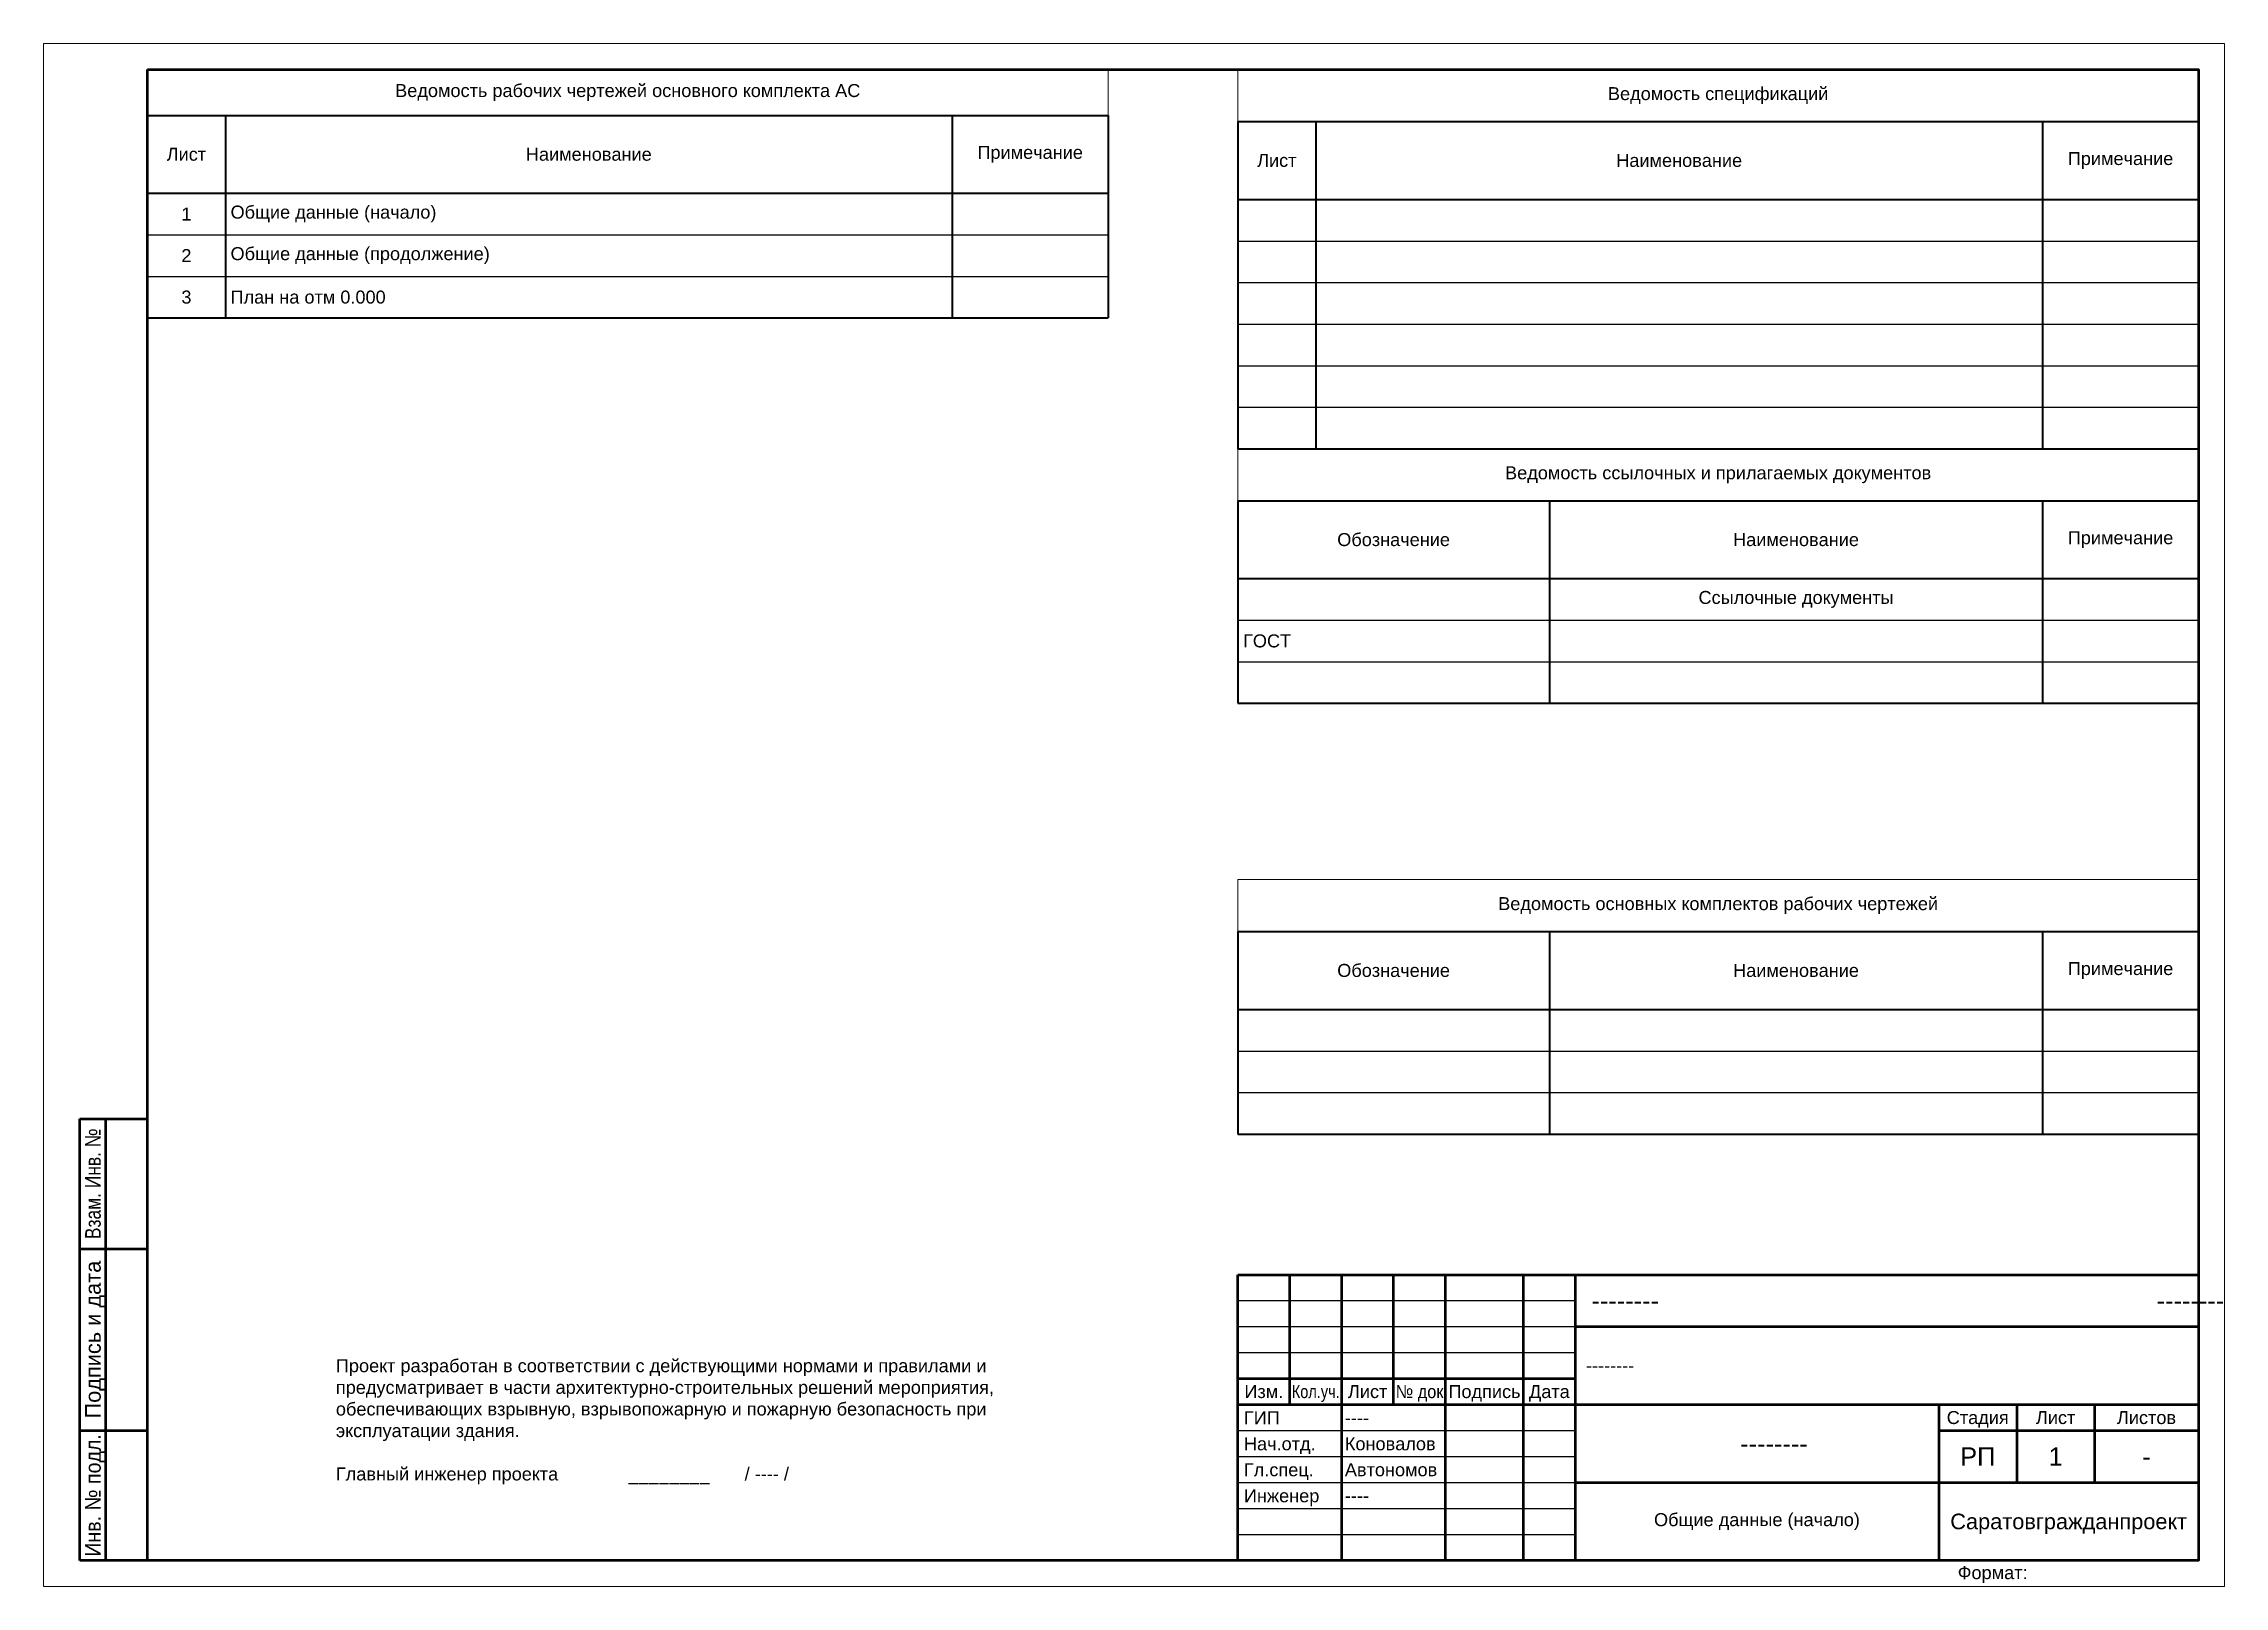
# Paper-space layout 'Общие данные (начало)' of a CAD drawing. Header units: millimetres. Extents: x -4 to 416, y -4 to 293.
import ezdxf
from ezdxf.enums import TextEntityAlignment as Align

# ---------------------------------------------------------------- set-up
doc = ezdxf.new("R2010")
doc.units = ezdxf.units.MM
for name, color, linetype in [('0 @ 1', 7, 'Continuous'), ('РАМКА', 7, 'Continuous'), ('РАМКА @ 1', 7, 'Continuous'), ('Таблица', 7, 'Continuous')]:
    doc.layers.add(name, color=color, linetype=linetype)
doc.styles.add('Annotative', font='ARIAL.TTF')
doc.styles.add('SPDS', font='ARIAL.TTF')
doc.styles.add('Аннотативный', font='ARIAL.TTF')

# ---------------------------------------------------------------- blocks, each defined once
blk = doc.blocks.new('*U5')
at = {"color": 0, "linetype": 'Continuous', "lineweight": 50}
for p, q in [((-413, 5), (-413, 90)), ((-413, 90), (-400, 90)), ((-408, 5), (-408, 90)), ((-413, 65), (-400, 65)), ((-413, 30), (-400, 30)), ((-400, 5), (-413, 5))]:
    blk.add_line(p, q, dxfattribs=at)
at = {"color": 0, "linetype": 'Continuous', "lineweight": 0}
blk.add_lwpolyline([(-420, 297), (0, 297), (0, 0), (-420, 0)], close=True, dxfattribs=at)
at = {"color": 0, "linetype": 'Continuous', "lineweight": 50}
blk.add_lwpolyline([(-400, 292), (-5, 292), (-5, 5), (-400, 5)], close=True, dxfattribs=at)
at = {"color": 0, "linetype": 'Continuous', "lineweight": 25, "style": 'Аннотативный'}
for s, width, p in [('Взам. Инв. №', 0.8, (-410.5, 77.5)), ('Инв. № подл.', 0.9, (-410.5, 17.5))]:
    blk.add_text(s, height=3, rotation=90, dxfattribs=dict(at, width=width)).set_placement(p, align=Align.MIDDLE_CENTER)
blk.add_text('Подпись и дата', height=3, rotation=90, dxfattribs=at).set_placement((-410.5, 47.5), align=Align.MIDDLE_CENTER)
at = {"style": 'Аннотативный'}
blk.add_text('Формат: ', height=2.5, dxfattribs=at).set_placement((-51.36, 1.39))
blk = doc.blocks.new('vilShtampOsnSet')
at = {"color": 0, "linetype": 'Continuous', "lineweight": 50}
for p, q in [((-185, 0), (-185, 55)), ((-185, 55), (0, 55)), ((-175, 30), (-175, 55)), ((-165, 0), (-165, 55)), ((-155, 30), (-155, 55)), ((-145, 0), (-145, 55)), ((-130, 0), (-130, 55)), ((-120, 0), (-120, 55)), ((0, 55), (0, 0)), ((-120, 45), (0, 45)), ((-185, 35), (-120, 35)), ((-185, 30), (-120, 30)), ((-120, 30), (0, 30)), ((-50, 30), (-50, 0)), ((-35, 30), (-35, 15)), ((-20, 30), (-20, 15)), ((-50, 25), (0, 25)), ((-120, 15), (0, 15)), ((0, 0), (-185, 0))]:
    blk.add_line(p, q, dxfattribs=at)
at = {"color": 0, "linetype": 'Continuous', "lineweight": 25}
for p, q in [((-185, 50), (-120, 50)), ((-185, 45), (-120, 45)), ((-185, 40), (-120, 40)), ((-185, 25), (-120, 25)), ((-185, 20), (-120, 20)), ((-185, 15), (-120, 15)), ((-185, 10), (-120, 10)), ((-185, 10), (-120, 10)), ((-185, 10), (-120, 10)), ((-185, 5), (-120, 5)), ((-185, 5), (-120, 5)), ((-185, 5), (-120, 5))]:
    blk.add_line(p, q, dxfattribs=at)
at = {"color": 0, "linetype": 'Continuous', "lineweight": 25, "style": 'Аннотативный'}
for s, height, p in [('Изм.', 2.5, (-180, 32.5)), ('Лист', 2.5, (-160, 32.5)), ('Подпись', 2.5, (-137.5, 32.5)), ('Дата', 2.5, (-125, 32.5)), ('Стадия', 2.5, (-42.5, 27.5)), ('Лист', 2.5, (-27.5, 27.5)), ('Листов', 2.5, (-10, 27.5)), ('Саратовгражданпроект', 3, (-25, 7.5))]:
    blk.add_text(s, height=height, dxfattribs=at).set_placement(p, align=Align.MIDDLE_CENTER)
for s, width, p in [('Кол.уч.', 0.8, (-170, 32.5)), ('№ док', 0.9, (-150, 32.5))]:
    blk.add_text(s, height=2.5, dxfattribs=dict(at, width=width)).set_placement(p, align=Align.MIDDLE_CENTER)
at = {"color": 0, "linetype": 'Continuous', "lineweight": 25, "style": 'Аннотативный', "flags": 8}
for tag, p, height in [('ШИФР_001', (-116.81, 48.25), 3.5), ('ЗАКАЗЧИК_001', (-12.51, 48.25), 3.5), ('КОМПЛЕКС_001', (-117.88, 36.25), 2.5), ('ОБЪЕКТ_001', (-90.43, 20.75), 3.5), ('НАИМЕНОВАНИЕ_001', (-88.88, 6.25), 2.5)]:
    blk.add_attdef(tag, p, '', height=height, dxfattribs=at)
for tag, p in [('ГИП', (-183.83, 27.45)), ('ФАМГИП', (-164.39, 27.45)), ('НАЧОТД', (-183.83, 22.45)), ('ФАМНАЧОТД', (-164.39, 22.45)), ('ГЛСПЕЦ', (-183.83, 17.44)), ('ФАМГЛСПЕЦ', (-164.39, 17.45)), ('ИНЖ', (-183.83, 12.44)), ('ФАМИНЖ', (-164.39, 12.45))]:
    blk.add_attdef(tag, text='', height=2.5, dxfattribs=at).set_placement(p, align=Align.MIDDLE_LEFT)
for tag, p in [('СТАДИЯ', (-42.5, 20)), ('ЛИСТ', (-27.5, 20)), ('ЛИСТОВ', (-10, 20))]:
    blk.add_attdef(tag, text='', height=3.5, dxfattribs=at).set_placement(p, align=Align.MIDDLE_CENTER)
blk = doc.blocks.new('*T9')
at = {"layer": 'Defpoints', "color": 8, "linetype": 'ByBlock', "lineweight": 0}
for p, q in [((0, 0), (185, 0)), ((0, 0), (0, -10)), ((185, 0), (185, -10))]:
    blk.add_line(p, q, dxfattribs=at)
at = {"layer": 'Таблица', "color": 0, "linetype": 'ByBlock', "lineweight": 40}
for p, q in [((0, -10), (185, -10)), ((0, -10), (0, -73)), ((15, -10), (15, -73)), ((155, -10), (155, -73)), ((185, -10), (185, -73)), ((0, -25), (185, -25)), ((0, -73), (185, -73))]:
    blk.add_line(p, q, dxfattribs=at)
at = {"layer": 'Таблица', "color": 0, "linetype": 'ByBlock', "lineweight": 25}
for p, q in [((0, -33), (185, -33)), ((0, -41), (185, -41)), ((0, -49), (185, -49)), ((0, -57), (185, -57)), ((0, -65), (185, -65))]:
    blk.add_line(p, q, dxfattribs=at)
at = {"layer": 'Таблица', "color": 0, "char_height": 2.5, "attachment_point": 5, "style": 'SPDS'}
for s, insert, width in [('Ведомость спецификаций', (92.5, -5), 183), ('Лист', (7.5, -17.5), 13), ('Наименование', (85, -17.5), 138), ('Примечание', (170, -17.5), 28)]:
    blk.add_mtext(s, dxfattribs=dict(at, insert=insert, width=width))
blk = doc.blocks.new('*T13')
at = {"color": 0, "linetype": 'ByBlock', "lineweight": 40}
for p, q in [((0, -10), (185, -10)), ((0, -10), (0, -49)), ((60, -10), (60, -49)), ((155, -10), (155, -49)), ((185, -10), (185, -49)), ((0, -25), (185, -25)), ((0, -49), (185, -49))]:
    blk.add_line(p, q, dxfattribs=at)
at = {"color": 0, "linetype": 'ByBlock', "lineweight": 25}
for p, q in [((0, -33), (185, -33)), ((0, -41), (185, -41))]:
    blk.add_line(p, q, dxfattribs=at)
at = {"layer": 'Defpoints', "color": 8, "linetype": 'ByBlock', "lineweight": 0}
for p, q in [((0, 0), (185, 0)), ((0, 0), (0, -10)), ((185, 0), (185, -10))]:
    blk.add_line(p, q, dxfattribs=at)
at = {"color": 0, "char_height": 2.5, "style": 'SPDS'}
for s, insert, width, attachment_point in [('Ведомость ссылочных и прилагаемых документов', (92.5, -5), 183, 5), ('Обозначение', (30, -17.5), 58, 5), ('Наименование', (107.5, -17.5), 93, 5), ('Примечание', (170, -17.5), 28, 5), ('Ссылочные документы', (107.5, -29), 93, 5), ('ГОСТ ', (1, -37), 58, 4)]:
    blk.add_mtext(s, dxfattribs=dict(at, insert=insert, width=width, attachment_point=attachment_point))
blk = doc.blocks.new('*T14')
at = {"color": 0, "linetype": 'ByBlock', "lineweight": 40}
for p, q in [((0, -10), (185, -10)), ((0, -10), (0, -49)), ((60, -10), (60, -49)), ((155, -10), (155, -49)), ((185, -10), (185, -49)), ((0, -25), (185, -25)), ((0, -49), (185, -49))]:
    blk.add_line(p, q, dxfattribs=at)
at = {"color": 0, "linetype": 'ByBlock', "lineweight": 25}
for p, q in [((0, -33), (185, -33)), ((0, -41), (185, -41))]:
    blk.add_line(p, q, dxfattribs=at)
at = {"layer": 'Defpoints', "color": 8, "linetype": 'ByBlock', "lineweight": 0}
for p, q in [((0, 0), (185, 0)), ((0, 0), (0, -10)), ((185, 0), (185, -10))]:
    blk.add_line(p, q, dxfattribs=at)
at = {"color": 0, "char_height": 2.5, "attachment_point": 5, "style": 'SPDS'}
for s, insert, width in [('Ведомость основных комплектов рабочих чертежей', (92.5, -5), 183), ('Обозначение', (30, -17.5), 58), ('Наименование', (107.5, -17.5), 93), ('Примечание', (170, -17.5), 28)]:
    blk.add_mtext(s, dxfattribs=dict(at, insert=insert, width=width))
blk = doc.blocks.new('*T15')
at = {"color": 0, "linetype": 'ByBlock', "lineweight": 40}
for p, q in [((0, -8.81), (185, -8.81)), ((0, -8.81), (0, -47.81)), ((15, -8.81), (15, -47.81)), ((155, -8.81), (155, -47.81)), ((185, -8.81), (185, -47.81)), ((0, -23.81), (185, -23.81)), ((0, -47.81), (185, -47.81))]:
    blk.add_line(p, q, dxfattribs=at)
at = {"color": 0, "linetype": 'ByBlock', "lineweight": 25}
for p, q in [((0, -31.81), (185, -31.81)), ((0, -39.81), (185, -39.81))]:
    blk.add_line(p, q, dxfattribs=at)
at = {"layer": 'Defpoints', "color": 8, "linetype": 'ByBlock', "lineweight": 0}
for p, q in [((0, 0), (185, 0)), ((0, 0), (0, -8.81)), ((185, 0), (185, -8.81))]:
    blk.add_line(p, q, dxfattribs=at)
at = {"color": 0, "char_height": 2.5, "style": 'SPDS'}
for s, insert, width, attachment_point in [('Ведомость рабочих чертежей основного комплекта АС', (92.5, -4.41), 183, 5), ('Лист', (7.5, -16.31), 13, 5), ('Наименование', (85, -16.31), 138, 5), ('Примечание', (170, -16.31), 28, 5), ('1', (7.5, -27.81), 13, 5), ('Общие данные (начало)', (16, -27.81), 138, 4), ('2', (7.5, -35.81), 13, 5), ('Общие данные (продолжение)', (16, -35.81), 138, 4), ('3', (7.5, -43.81), 13, 5), ('План на отм 0.000', (16, -43.81), 138, 4)]:
    blk.add_mtext(s, dxfattribs=dict(at, insert=insert, width=width, attachment_point=attachment_point))

psp = doc.layouts.new('Общие данные (начало)')

# ---------------------------------------------------------------- block references
for name, p in [('*T15', (16, 288)), ('*T9', (226, 288)), ('*T13', (226, 215)), ('*T14', (226, 132.06))]:
    psp.add_blockref(name, p)
at = {"layer": 'РАМКА', "ltscale": 15}
ref = psp.add_blockref('vilShtampOsnSet', (411, 1), dxfattribs=at)
ref.add_attrib('СТАДИЯ', 'РП', dxfattribs={"layer": '0', "color": 0, "linetype": 'Continuous', "lineweight": 25, "height": 3.5, "style": 'Аннотативный'}).set_placement((368.5, 21), align=Align.MIDDLE_CENTER)
ref.add_attrib('ЛИСТОВ', '-', dxfattribs={"layer": '0', "color": 0, "linetype": 'Continuous', "lineweight": 25, "height": 3.5, "style": 'Аннотативный'}).set_placement((401, 21), align=Align.MIDDLE_CENTER)
ref.add_attrib('ЛИСТ', '1', dxfattribs={"layer": '0', "color": 0, "linetype": 'Continuous', "lineweight": 25, "height": 3.5, "style": 'Аннотативный'}).set_placement((383.5, 21), align=Align.MIDDLE_CENTER)
ref.add_attrib('ФАМИНЖ', '----', dxfattribs={"layer": '0', "color": 0, "linetype": 'Continuous', "lineweight": 25, "height": 2.5, "style": 'Аннотативный'}).set_placement((246.61, 13.45), align=Align.MIDDLE_LEFT)
ref.add_attrib('ИНЖ', 'Инженер', dxfattribs={"layer": '0', "color": 0, "linetype": 'Continuous', "lineweight": 25, "height": 2.5, "style": 'Аннотативный'}).set_placement((227.17, 13.44), align=Align.MIDDLE_LEFT)
ref.add_attrib('ФАМГЛСПЕЦ', 'Автономов', dxfattribs={"layer": '0', "color": 0, "linetype": 'Continuous', "lineweight": 25, "height": 2.5, "style": 'Аннотативный'}).set_placement((246.61, 18.45), align=Align.MIDDLE_LEFT)
ref.add_attrib('ГЛСПЕЦ', 'Гл.спец.', dxfattribs={"layer": '0', "color": 0, "linetype": 'Continuous', "lineweight": 25, "height": 2.5, "style": 'Аннотативный'}).set_placement((227.17, 18.44), align=Align.MIDDLE_LEFT)
ref.add_attrib('ФАМНАЧОТД', 'Коновалов', dxfattribs={"layer": '0', "color": 0, "linetype": 'Continuous', "lineweight": 25, "height": 2.5, "style": 'Аннотативный'}).set_placement((246.61, 23.45), align=Align.MIDDLE_LEFT)
ref.add_attrib('НАЧОТД', 'Нач.отд.', dxfattribs={"layer": '0', "color": 0, "linetype": 'Continuous', "lineweight": 25, "height": 2.5, "style": 'Аннотативный'}).set_placement((227.17, 23.45), align=Align.MIDDLE_LEFT)
ref.add_attrib('ФАМГИП', '----', dxfattribs={"layer": '0', "color": 0, "linetype": 'Continuous', "lineweight": 25, "height": 2.5, "style": 'Аннотативный'}).set_placement((246.61, 28.45), align=Align.MIDDLE_LEFT)
ref.add_attrib('ГИП', 'ГИП', dxfattribs={"layer": '0', "color": 0, "linetype": 'Continuous', "lineweight": 25, "height": 2.5, "style": 'Аннотативный'}).set_placement((227.17, 28.45), align=Align.MIDDLE_LEFT)
ref.add_attrib('НАИМЕНОВАНИЕ_001', 'Общие данные (начало)', (306.15, 7.59), dxfattribs={"layer": '0', "color": 0, "linetype": 'Continuous', "lineweight": 25, "height": 2.5, "style": 'Аннотативный'})
ref.add_attrib('ОБЪЕКТ_001', '--------', (322.74, 21.75), dxfattribs={"layer": '0', "color": 0, "linetype": 'Continuous', "lineweight": 25, "height": 3.5, "style": 'Аннотативный'})
ref.add_attrib('КОМПЛЕКС_001', '--------', (293.04, 37.25), dxfattribs={"layer": '0', "color": 0, "linetype": 'Continuous', "lineweight": 25, "height": 2.5, "style": 'Аннотативный'})
ref.add_attrib('ЗАКАЗЧИК_001', '--------', (402.95, 49.25), dxfattribs={"layer": '0', "color": 0, "linetype": 'Continuous', "lineweight": 25, "height": 3.5, "style": 'Аннотативный'})
ref.add_attrib('ШИФР_001', '--------', (294.09, 49.25), dxfattribs={"layer": '0', "color": 0, "linetype": 'Continuous', "lineweight": 25, "height": 3.5, "style": 'Аннотативный'})
at = {"layer": 'РАМКА @ 1', "ltscale": 15}
psp.add_blockref('*U5', (416, -4), dxfattribs=at)

# ---------------------------------------------------------------- texts
at = {"layer": '0 @ 1', "insert": (52.29, 39.73), "char_height": 2.5, "width": 129.0676, "attachment_point": 1, "style": 'Annotative'}
psp.add_mtext('Проект разработан в соответствии с действующими нормами и правилами и предусматривает в части архитектурно-строительных решений мероприятия, обеспечивающих взрывную, взрывопожарную и пожарную безопасность при эксплуатации здания.\\P\\PГлавный инженер проекта              ________       / ---- /', dxfattribs=at)

doc.saveas('drawing.dxf')
